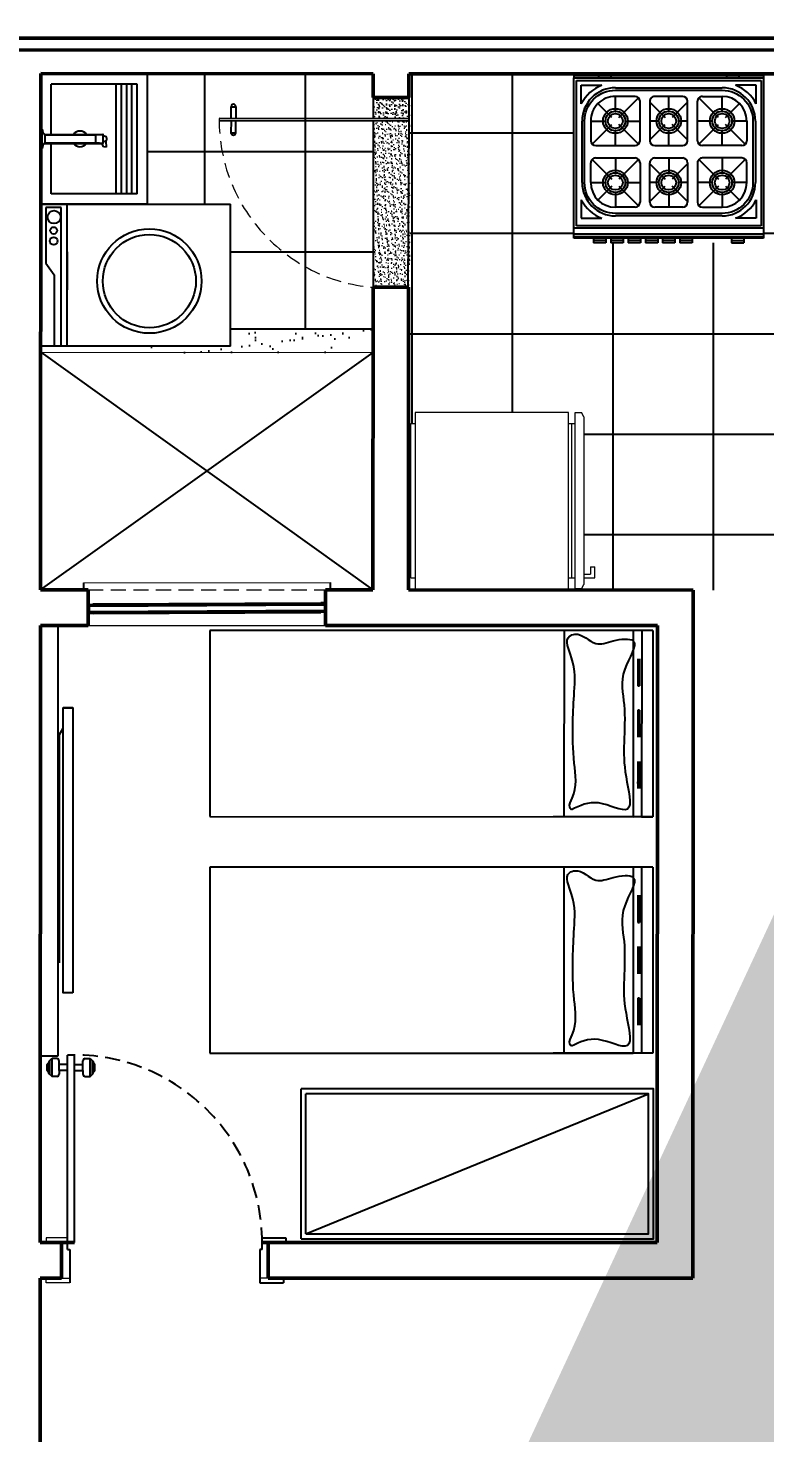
# Model space of a CAD drawing. Header units: centimetres. Extents: x -48696 to 156237, y -5617 to 29024.
# Drawn here: x 88736 to 89047, y 12716 to 13308 of the extents above; entities that cross this region are included whole.
import ezdxf

# ---------------------------------------------------------------- set-up
doc = ezdxf.new("R2010")
doc.units = ezdxf.units.CM
doc.linetypes.add('HIDDEN', pattern=[9.525, 6.35, -3.175])
for name, color, linetype in [('ACESSORIOS', 2, 'Continuous'), ('COZINHA', 2, 'Continuous'), ('Grama', 84, 'Continuous'), ('Hachuria - Moveis', 1, 'Continuous'), ('PAREDES', 5, 'Continuous'), ('Piso', 55, 'Continuous'), ('PN010', 1, 'Continuous'), ('PORTAS', 3, 'Continuous'), ('Portas-Projeção', 55, 'HIDDEN')]:
    doc.layers.add(name, color=color, linetype=linetype)
for name, color, linetype, lineweight in [('Hachura', 1, 'Continuous', 9), ('Parede Baixa', 5, 'Continuous', 50), ('Pilares Sub-solo', 7, 'Continuous', 70), ('Pisos', 55, 'Continuous', 5), ('Pisos Externos', 15, 'Continuous', 9), ('Portas - Janelas', 2, 'Continuous', 20), ('Projeção Janela', 15, 'HIDDEN', 9), ('Projeção Portas', 55, 'HIDDEN', 5)]:
    doc.layers.add(name, color=color, linetype=linetype, lineweight=lineweight)
doc.styles.add('Valéria', font='romantic.ttf', dxfattribs={"height": 10})
doc.dimstyles.new('Cota - 50', dxfattribs={"dimtxt": 10, "dimasz": 5, "dimexe": 10, "dimexo": 20, "dimgap": 5, "dimtad": 1, "dimtxsty": 'Valéria', "dimblk": 'DOT', "dimcen": 0, "dimclrd": 12, "dimclre": 12, "dimclrt": 2, "dimazin": 2, "dimtfac": 1, "dimtix": 1, "dimtmove": 0, "dimatfit": 3, "dimldrblk": 'DOT', "dimfxl": 1, "dimarcsym": 0})

# ---------------------------------------------------------------- blocks, each defined once
blk = doc.blocks.new('gel')
at = {"layer": 'Hachura'}
for p, q in [((33208.79, 7048.49), (33127.79, 7048.49)), ((33127.79, 7048.49), (33127.79, 6977.99)), ((33132.79, 7050.49), (33203.79, 7050.49)), ((33132.79, 7050.49), (33132.79, 7048.49)), ((33203.79, 7050.49), (33203.79, 7048.49)), ((33208.79, 7039.49), (33208.79, 7048.49)), ((33208.79, 6977.99), (33208.79, 7039.49)), ((33127.79, 6977.99), (33132.79, 6977.99)), ((33127.79, 6971.99), (33127.79, 6974.99)), ((33127.79, 6974.99), (33208.79, 6974.99)), ((33132.79, 6977.99), (33203.79, 6977.99)), ((33132.79, 6977.99), (33132.79, 6974.99)), ((33132.79, 6976.49), (33203.79, 6976.49)), ((33203.79, 6977.99), (33208.79, 6977.99)), ((33203.79, 6977.99), (33203.79, 6974.99)), ((33208.79, 6974.99), (33208.79, 6971.99)), ((33127.79, 6971.99), (33129.79, 6970.99)), ((33206.79, 6970.99), (33129.79, 6970.99)), ((33134.51, 6970.99), (33134.51, 6967.99)), ((33137.79, 6967.99), (33134.51, 6967.99)), ((33137.79, 6967.99), (33137.79, 6965.99)), ((33206.79, 6970.99), (33208.79, 6971.99)), ((33132.79, 6965.99), (33137.79, 6965.99))]:
    blk.add_line(p, q, dxfattribs=at)
blk.add_lwpolyline([(33132.81, 6970.99), (33132.79, 6968.99), (33132.79, 6965.99)], dxfattribs=at)
blk = doc.blocks.new('6-PL')
at = {"layer": 'COZINHA'}
h = blk.add_hatch(color=1, dxfattribs=at)
h.dxf.hatch_style = 1
h.paths.add_polyline_path([(-69, -3), (-69, -4), (-64, -4), (-64, -3)])
h.paths.add_polyline_path([(-17, -3), (-17, -4), (-12, -4), (-12, -3)])
at = {"layer": 'COZINHA', "color": 15}
for p, q in [((-79, -3), (-69, -3)), ((-79, -3), (-79, -4)), ((-64, -3), (-17, -3)), ((-12, -3), (-2, -3)), ((-2, -3), (-2, -4)), ((-76, -7), (-67.64, -7)), ((-76, -14.51), (-76, -7)), ((-5, -7), (-13.36, -7)), ((-5, -14.51), (-5, -7)), ((-76, -53.49), (-76, -61)), ((-5, -53.49), (-5, -61)), ((-76, -61), (-67.64, -61)), ((-5, -61), (-13.36, -61)), ((-2, -67.5), (-79, -67.5)), ((-2, -68.5), (-79, -68.5))]:
    blk.add_line(p, q, dxfattribs=at)
at = {"layer": 'COZINHA', "color": 1}
for p, q in [((-79, -4), (-2, -4)), ((-78, -5), (-3, -5)), ((-78, -64), (-78, -5)), ((-69, -3), (-64, -3)), ((-69, -3), (-69, -4)), ((-64, -3), (-64, -4)), ((-17, -3), (-12, -3)), ((-17, -3), (-17, -4)), ((-12, -3), (-12, -4)), ((-3, -5), (-3, -64)), ((-62.17, -8), (-18.83, -8)), ((-63.58, -20.09), (-69.24, -14.43)), ((-62.17, -17.5), (-62.17, -11.5)), ((-54.17, -11.5), (-62.17, -11.5)), ((-60.75, -20.09), (-52.75, -12.09)), ((-52.17, -29.5), (-52.17, -13.5)), ((-48.17, -13.5), (-48.17, -29.5)), ((-48.17, -13.83), (-41.91, -20.09)), ((-34.83, -11.5), (-46.17, -11.5)), ((-40.5, -17.5), (-40.5, -11.5)), ((-32.83, -13.83), (-39.09, -20.09)), ((-32.83, -29.5), (-32.83, -13.5)), ((-28.83, -29.5), (-28.83, -13.5)), ((-20.25, -20.09), (-28.25, -12.09)), ((-26.83, -11.5), (-18.83, -11.5)), ((-18.83, -17.5), (-18.83, -11.5)), ((-17.42, -20.09), (-11.76, -14.43)), ((-75.67, -46.5), (-75.67, -21.5)), ((-72.17, -21.5), (-72.17, -29.5)), ((-72.17, -21.5), (-66.17, -21.5)), ((-58.17, -21.5), (-52.17, -21.5)), ((-44.5, -21.5), (-48.17, -21.5)), ((-32.83, -21.5), (-36.5, -21.5)), ((-22.83, -21.5), (-28.83, -21.5)), ((-8.83, -21.5), (-14.83, -21.5)), ((-8.83, -21.5), (-8.83, -29.5)), ((-5.33, -21.5), (-5.33, -46.5)), ((-71.58, -30.91), (-63.58, -22.91)), ((-62.17, -31.5), (-62.17, -25.5)), ((-52.75, -30.91), (-60.75, -22.91)), ((-48.17, -29.17), (-41.91, -22.91)), ((-40.5, -31.5), (-40.5, -25.5)), ((-32.83, -29.17), (-39.09, -22.91)), ((-28.25, -30.91), (-20.25, -22.91)), ((-18.83, -31.5), (-18.83, -25.5)), ((-9.42, -30.91), (-17.42, -22.91)), ((-70.17, -31.5), (-54.17, -31.5)), ((-46.17, -31.5), (-34.83, -31.5)), ((-10.83, -31.5), (-26.83, -31.5)), ((-72.17, -46.5), (-72.17, -38.5)), ((-71.58, -37.09), (-63.58, -45.09)), ((-70.17, -36.5), (-54.17, -36.5)), ((-62.17, -36.5), (-62.17, -42.5)), ((-52.75, -37.09), (-60.75, -45.09)), ((-52.17, -38.5), (-52.17, -54.5)), ((-48.17, -54.5), (-48.17, -38.5)), ((-48.17, -38.83), (-41.91, -45.09)), ((-46.17, -36.5), (-34.83, -36.5)), ((-40.5, -36.5), (-40.5, -42.5)), ((-32.83, -38.83), (-39.09, -45.09)), ((-32.83, -38.5), (-32.83, -54.5)), ((-28.83, -38.5), (-28.83, -54.5)), ((-28.25, -37.09), (-20.25, -45.09)), ((-10.83, -36.5), (-26.83, -36.5)), ((-18.83, -36.5), (-18.83, -42.5)), ((-9.42, -37.09), (-17.42, -45.09)), ((-8.83, -46.5), (-8.83, -38.5)), ((-72.17, -46.5), (-66.17, -46.5)), ((-63.58, -47.91), (-69.24, -53.57)), ((-62.17, -50.5), (-62.17, -56.5)), ((-60.75, -47.91), (-52.75, -55.91)), ((-58.17, -46.5), (-52.17, -46.5)), ((-44.5, -46.5), (-48.17, -46.5)), ((-48.17, -54.17), (-41.91, -47.91)), ((-40.5, -50.5), (-40.5, -56.5)), ((-32.83, -54.17), (-39.09, -47.91)), ((-32.83, -46.5), (-36.5, -46.5)), ((-22.83, -46.5), (-28.83, -46.5)), ((-20.25, -47.91), (-28.25, -55.91)), ((-18.83, -50.5), (-18.83, -56.5)), ((-17.42, -47.91), (-11.76, -53.57)), ((-8.83, -46.5), (-14.83, -46.5)), ((-54.17, -56.5), (-62.17, -56.5)), ((-34.83, -56.5), (-46.17, -56.5)), ((-26.83, -56.5), (-18.83, -56.5)), ((-18.83, -60), (-62.17, -60)), ((-3, -64), (-78, -64)), ((-66, -70), (-71, -70)), ((-59, -70), (-64, -70)), ((-52, -70), (-57, -70)), ((-45, -70), (-50, -70)), ((-38, -70), (-43, -70)), ((-31, -70), (-36, -70)), ((-15, -70), (-10, -70))]:
    blk.add_line(p, q, dxfattribs=at)
at = {"layer": 'COZINHA', "color": 2}
for p, q in [((-79, -69), (-79, -4)), ((-2, -4), (-2, -69)), ((-2, -65), (-79, -65)), ((-2, -69), (-79, -69)), ((-71, -69), (-71, -71)), ((-66, -71), (-71, -71)), ((-66, -69), (-66, -71)), ((-64, -69), (-64, -71)), ((-64, -69), (-64, -71)), ((-59, -71), (-64, -71)), ((-59, -69), (-59, -71)), ((-57, -69), (-57, -71)), ((-52, -71), (-57, -71)), ((-52, -69), (-52, -71)), ((-50, -69), (-50, -71)), ((-45, -71), (-50, -71)), ((-45, -69), (-45, -71)), ((-43, -69), (-43, -71)), ((-38, -71), (-43, -71)), ((-38, -69), (-38, -71)), ((-36, -69), (-36, -71)), ((-31, -71), (-36, -71)), ((-31, -69), (-31, -71)), ((-15, -69), (-15, -71)), ((-15, -71), (-10, -71)), ((-10, -69), (-10, -71))]:
    blk.add_line(p, q, dxfattribs=at)
at = {"layer": 'COZINHA', "color": 15}
blk.add_lwpolyline([(-62.17, -59, -0.414214), (-74.67, -46.5), (-74.67, -21.5, -0.414214), (-62.17, -9), (-18.83, -9, -0.414214), (-6.33, -21.5), (-6.33, -46.5, -0.414214), (-18.83, -59)], format="xyb", close=True, dxfattribs=at)
for centre in [(-62.17, -21.5), (-40.5, -21.5), (-18.83, -21.5), (-62.17, -46.5), (-40.5, -46.5), (-18.83, -46.5)]:
    blk.add_circle(centre, 5, dxfattribs=at)
at = {"layer": 'COZINHA', "color": 1}
for centre, radius in [((-62.17, -21.5), 4), ((-62.17, -21.5), 3), ((-40.5, -21.5), 4), ((-40.5, -21.5), 3), ((-18.83, -21.5), 4), ((-18.83, -21.5), 3), ((-62.17, -46.5), 4), ((-62.17, -46.5), 3), ((-40.5, -46.5), 4), ((-40.5, -46.5), 3), ((-18.83, -46.5), 4), ((-18.83, -46.5), 3)]:
    blk.add_circle(centre, radius, dxfattribs=at)
at = {"layer": 'COZINHA', "color": 15}
for centre, start, end in [((-62.17, -21.5), 110.6935, 153.1857), ((-18.83, -21.5), 26.8143, 69.3065), ((-62.17, -46.5), 206.8143, 249.3065), ((-18.83, -46.5), 290.6935, 333.1857)]:
    blk.add_arc(centre, 15.5, start, end, dxfattribs=at)
at = {"layer": 'COZINHA', "color": 1}
for centre, radius, start, end in [((-62.17, -21.5), 13.5, 90, 180), ((-18.83, -21.5), 13.5, 0, 90), ((-62.17, -21.5), 10, 90, 180), ((-54.17, -13.5), 2, 0, 90), ((-46.17, -13.5), 2, 90, 180), ((-34.83, -13.5), 2, 0, 90), ((-26.83, -13.5), 2, 90, 180), ((-18.83, -21.5), 10, 0, 90), ((-70.17, -29.5), 2, 180, 270), ((-54.17, -29.5), 2, 270, 0), ((-46.17, -29.5), 2, 180, 270), ((-34.83, -29.5), 2, 270, 0), ((-26.83, -29.5), 2, 180, 270), ((-10.83, -29.5), 2, 270, 0), ((-70.17, -38.5), 2, 90, 180), ((-54.17, -38.5), 2, 0, 90), ((-46.17, -38.5), 2, 90, 180), ((-34.83, -38.5), 2, 0, 90), ((-26.83, -38.5), 2, 90, 180), ((-10.83, -38.5), 2, 0, 90), ((-62.17, -46.5), 13.5, 180, 270), ((-62.17, -46.5), 10, 180, 270), ((-18.83, -46.5), 13.5, 270, 0), ((-18.83, -46.5), 10, 270, 0), ((-54.17, -54.5), 2, 270, 0), ((-46.17, -54.5), 2, 180, 270), ((-34.83, -54.5), 2, 270, 0), ((-26.83, -54.5), 2, 180, 270)]:
    blk.add_arc(centre, radius, start, end, dxfattribs=at)
blk = doc.blocks.new('Fogão 6 Planta 04')
at = {"layer": 'PAREDES', "xscale": -1}
blk.add_blockref('6-PL', (340.76, 314.37), dxfattribs=at)
blk = doc.blocks.new('_Dot')
at = {"color": 0, "linetype": 'ByBlock', "lineweight": -2}
blk.add_line((-0.5, 0), (-1, 0), dxfattribs=at)
at = {"color": 0, "linetype": 'ByBlock', "const_width": 0.5}
blk.add_lwpolyline([(-0.25, 0, 1), (0.25, 0, 1)], format="xyb", close=True, dxfattribs=at)
blk = doc.blocks.new('*D1520')
at = {"color": 12, "lineweight": -2, "transparency": 16777216}
for p, q in [((88785.2, 14403.78), (88901.42, 14460.65)), ((90063.73, 12062.68), (88894.64, 14451.76)), ((89958.68, 12005.71), (90074.91, 12062.58))]:
    blk.add_line(p, q, dxfattribs=at)
at = {"layer": 'Defpoints', "color": 0, "transparency": 16777216}
for p in [(88892.44, 14456.26), (88767.23, 14394.99), (89940.72, 11996.92)]:
    blk.add_point(p, dxfattribs=at)
at = {"color": 12, "lineweight": -2, "transparency": 16777216, "xscale": 5, "yscale": 5, "zscale": 5}
for p, rotation in [((88892.44, 14456.26), 116.0746693799297), ((90065.93, 12058.19), 296.0746693799297)]:
    blk.add_blockref('_Dot', p, dxfattribs=dict(at, rotation=rotation))
at = {"color": 2, "transparency": 16777216, "insert": (89488.3, 13261.68), "char_height": 10, "attachment_point": 5, "rotation": 296.07467, "style": 'Valéria'}
blk.add_mtext('2666', dxfattribs=at)

msp = doc.modelspace()

# ---------------------------------------------------------------- hatches: boundary and pattern name
h = msp.add_hatch()
h.set_pattern_fill('GRASS2', color=74, scale=15, pattern_type=2)
h.set_pattern_definition([(360, (103476.319, -68023.644), (15, 15), [2.25, -0.45, 0.6, -0.45, 2.25, -9]), (360, (103475.569, -68023.194), (15, 15), [1.5, -1.125, 2.25, -1.125, 1.5, -7.5]), (360, (103480.819, -68017.194), (15, 15), [1.875, -0.75, 1.875, -10.5]), (360, (103473.319, -68014.194), (15, 15), [0.75, -1.5, 0.75, -12]), (90, (103474.819, -68014.194), (-15, 15), [1.35, -13.65]), (90, (103479.319, -68023.194), (-15, 15), [1.5, -13.5]), (90, (103483.069, -68017.194), (-15, 15), [1.5, -13.5]), (45, (103481.269, -68023.344), (8e-15, 15), [1.5, -19.7132034]), (135, (103477.369, -68023.344), (-15, 8e-15), [1.5, -19.7132034]), (63.434949, (103480.819, -68023.269), (8e-10, 15), [1.5, -32.0410197]), (75.9637565, (103480.069, -68023.1943), (5e-10, 15), [1.5, -60.3465844]), (75.9637565, (103483.819, -68017.1943), (5e-10, 15), [1.2, -60.6465844]), (75.9637565, (103475.119, -68014.1943), (5e-10, 15), [1.05, -60.7965844]), (104.0362435, (103478.569, -68023.1943), (-5e-10, 15), [1.5, -60.3465844]), (104.0362435, (103482.319, -68017.1943), (-5e-10, 15), [1.2, -60.6465844]), (104.0362435, (103474.519, -68014.1943), (-5e-10, 15), [1.05, -60.7965844]), (116.565051, (103477.819, -68023.269), (-6e-09, 15), [1.5, -32.041002])])
h.paths.add_polyline_path([(89280.43687, 12430.75483), (89280.43687, 12440.75483), (89246.00067, 12440.75483), (89246.00067, 12430.75483)], flags=17)
h.paths.add_polyline_path([(89279.1189, 12360.75483), (89279.1189, 12370.75483), (89246.00067, 12370.75483), (89246.00067, 12360.75483)], flags=17)
h.paths.add_polyline_path([(89278.97084, 12290.75483), (89278.97084, 12300.75483), (89246.00067, 12300.75483), (89246.00067, 12290.75483)], flags=17)
h.paths.add_polyline_path([(89278.9218, 12220.75483), (89278.9218, 12230.75483), (89246.00067, 12230.75483), (89246.00067, 12220.75483)], flags=17)
h.paths.add_polyline_path([(89279.15296, 12150.75483), (89279.15296, 12160.75483), (89246.00067, 12160.75483), (89246.00067, 12150.75483)], flags=17)
h.paths.add_polyline_path([(89281.80252, 12090.75483), (89281.80252, 12080.75483), (89245.38007, 12080.75483), (89245.38007, 12090.75483)], flags=17)
h.paths.add_polyline_path([(89456.0601, 12090.79165), (89456.0601, 12081.50706), (89505.72097, 12081.50706), (89505.72097, 12090.79165)], flags=17)
h.paths.add_polyline_path([(89458.88747, 12150.75483), (89458.88747, 12160.5922), (89505.33439, 12160.5922), (89505.33439, 12150.75483)], flags=17)
h.paths.add_polyline_path([(89459.52175, 12220.5922), (89459.52175, 12231.87084), (89505.17351, 12231.87084), (89505.17351, 12220.5922)], flags=17)
h.paths.add_polyline_path([(89459.57152, 12291.87084), (89459.57152, 12301.94935), (89505.22261, 12301.94935), (89505.22261, 12291.87084)], flags=17)
h.paths.add_polyline_path([(89459.58694, 12361.94935), (89459.58694, 12370.75483), (89505.62487, 12370.75483), (89505.62487, 12361.94935)], flags=17)
h.paths.add_polyline_path([(89459.25563, 12430.75483), (89459.25563, 12440.65191), (89506.97521, 12440.65191), (89506.97521, 12430.75483)], flags=17)
h.paths.add_polyline_path([(89683.62005, 12089.93947), (89683.62005, 12079.93947), (89752.86926, 12079.93947), (89752.86926, 12089.93947)], flags=17)
h.paths.add_polyline_path([(89685.27742, 12159.93947), (89685.27742, 12149.93947), (89752.98153, 12149.93947), (89752.98153, 12159.93947)], flags=17)
h.paths.add_polyline_path([(89685.77218, 12229.93947), (89685.77218, 12219.93947), (89753.0938, 12219.93947), (89753.0938, 12229.93947)], flags=17)
h.paths.add_polyline_path([(89685.82107, 12299.93947), (89685.82107, 12289.93947), (89754.22021, 12289.93947), (89754.22021, 12299.93947)], flags=17)
h.paths.add_polyline_path([(89685.77463, 12370.07481), (89685.77463, 12359.93947), (89753.31834, 12359.93947), (89753.31834, 12370.07481)], flags=17)
h.paths.add_polyline_path([(89719.78879, 12440.93928), (89719.78879, 12429.93928), (89685.23134, 12429.93928), (89685.23134, 12440.93928)], flags=17)
edge = h.paths.add_edge_path()
edge.add_line((88740.86032, 12270.26413), (88740.68262, 11965.59327))
edge.add_line((88740.68262, 11965.59327), (89126.82176, 11977.28268))
edge.add_line((89126.82176, 11977.28268), (89126.76163, 12269.72123))
edge.add_line((89126.76163, 12269.72123), (88740.85995, 12269.64188))
edge.add_line((89222.09058, 13304.11184), (89222.0375, 13121.57374))
edge.add_line((89222.0375, 13121.57374), (89312.09058, 13121.54755))
edge.add_line((89312.09058, 13121.54755), (89312.09058, 12874.88854))
edge.add_line((89312.09058, 12874.88854), (89447.16489, 12874.88854))
edge.add_line((89447.16489, 12874.88854), (89447.16489, 12510.75483))
edge.add_line((89447.16489, 12510.75483), (89246.00067, 12510.75483))
edge.add_line((89246.00067, 12510.75483), (89245.99484, 12500.75483))
edge.add_line((89245.99484, 12500.75483), (89312.66297, 12500.75483))
edge.add_line((89312.66297, 12500.75483), (89313.00072, 12503.05101))
edge.add_line((89313.00072, 12503.05101), (89317.96242, 12505.15301))
edge.add_line((89317.96242, 12505.15301), (89317.96242, 12500.75483))
edge.add_line((89317.96242, 12500.75483), (89333.17339, 12501.29726))
edge.add_line((89333.17339, 12501.29726), (89352.48617, 12504.07541))
edge.add_line((89352.48617, 12504.07541), (89365.7654, 12504.70692))
edge.add_line((89365.7654, 12504.70692), (89376.10764, 12504.38828))
edge.add_line((89376.10764, 12504.38828), (89386.96522, 12503.70443))
edge.add_line((89386.96522, 12503.70443), (89396.5511, 12503.10066))
edge.add_line((89396.5511, 12503.10066), (89410.17953, 12500.65191))
edge.add_line((89410.17953, 12500.65191), (89421.67866, 12500.65191))
edge.add_line((89421.67866, 12500.65191), (89422.22705, 12504.38096))
edge.add_line((89422.22705, 12504.38096), (89426.49576, 12503.14618))
edge.add_line((89426.49576, 12503.14618), (89427.27607, 12500.19941))
edge.add_line((89427.27607, 12500.19941), (89610.17953, 12500.65191))
edge.add_line((89610.17953, 12500.65191), (89610.00275, 12497.84508))
edge.add_line((89610.00275, 12497.84508), (89647.62231, 12492.5779))
edge.add_line((89647.62231, 12492.5779), (89648.46672, 12498.31992))
edge.add_line((89648.46672, 12498.31992), (89652.73543, 12497.08514))
edge.add_line((89652.73543, 12497.08514), (89654.29606, 12491.1916))
edge.add_line((89654.29606, 12491.1916), (89661.35997, 12488.332))
edge.add_line((89661.35997, 12488.332), (89661.35649, 12497.00348))
edge.add_line((89661.35649, 12497.00348), (89693.28374, 12497.01627))
edge.add_line((89693.28374, 12497.01627), (89310.49673, 13303.77824))
edge.add_line((89310.49673, 13303.77824), (89222.09058, 13304.0973))
edge.add_line((89245.86009, 12269.73464), (89226.82629, 12269.72124))
edge.add_line((89226.82629, 12269.72124), (89226.82629, 12011.32984))
edge.add_line((89226.82629, 12011.32984), (89753.76365, 12010.26812))
edge.add_line((89753.76365, 12010.26812), (89753.76365, 11996.26179))
edge.add_line((89753.76365, 11996.26179), (89927.48199, 12001.52069))
edge.add_line((89927.48199, 12001.52069), (89753.33442, 12369.96645))
edge.add_line((89753.33442, 12369.96645), (89752.77303, 12019.94105))
edge.add_line((89752.77303, 12019.94105), (89653.76365, 12019.94105))
edge.add_line((89653.76365, 12019.94105), (89653.76365, 12034.78196))
edge.add_line((89653.76365, 12034.78196), (89616.36953, 12027.06818))
edge.add_line((89616.36953, 12027.06818), (89594.57193, 12026.02632))
edge.add_line((89594.57193, 12026.02632), (89594.89605, 12020.19426))
edge.add_line((89594.89605, 12020.19426), (89394.89605, 12020.19426))
edge.add_line((89394.89605, 12020.19426), (89394.89605, 12034.00669))
edge.add_line((89394.89605, 12034.00669), (89368.33225, 12032.08736))
edge.add_line((89368.33225, 12032.08736), (89345.38007, 12033.69833))
edge.add_line((89345.38007, 12033.69833), (89345.38007, 12020.59445))
edge.add_line((89345.38007, 12020.59445), (89245.38007, 12020.75483))
edge.add_line((89245.38007, 12020.75483), (89245.20487, 12269.73418))
h = msp.add_hatch()
h.set_pattern_fill('AR-SAND', color=34, scale=0.25)
h.set_pattern_definition([(37.5, (98126.546, 818.291), (-0.400008, 12.235331), [0, -9.652, 0, -10.795, 0, -10.31875]), (7.5, (98126.546, 818.291), (11.238082, 17.920628), [0, -5.207, 0, -8.6995, 0, -3.33375]), (327.5, (98118.736, 818.291), (19.774809, 0.0359296), [0, -3.175, 0, -11.43, 0, -14.9225]), (317.5, (98118.736, 818.291), (19.088911, 5.573233), [0, -1.5875, 0, -7.493, 0, -8.5725])])
h.paths.add_polyline_path([(88881.40304, 13181.72015), (88821.40271, 13181.75515), (88821.40271, 13174.3704), (88741.38764, 13174.3704), (88741.38615, 13171.80934), (88741.39668, 13171.80181), (88881.39721, 13171.72015)])
at = {"layer": 'Piso'}
h = msp.add_hatch(dxfattribs=at)
h.set_pattern_fill('ANSI37', color=256, scale=13.333333, angle=45)
h.set_pattern_definition([(90, (104600.872, 683.397), (-42.33333, 3e-14), []), (180, (104600.872, 683.397), (-3e-14, -42.33333), [])])
edge = h.paths.add_edge_path()
edge.add_line((88881.47306, 13288.72013), (88786.43864, 13289.23707))
edge.add_line((88786.43864, 13289.23707), (88786.43864, 13234.23707))
edge.add_line((88786.43864, 13234.23707), (88821.40271, 13234.23707))
edge.add_line((88821.40271, 13234.23707), (88821.40271, 13181.75515))
edge.add_line((88821.40271, 13181.75515), (88881.41065, 13181.72015))
edge.add_line((88881.41065, 13181.72015), (88881.99266, 13288.7173))
h = msp.add_hatch(dxfattribs=at)
h.set_pattern_fill('ANSI37', color=256, scale=13.333333, angle=45)
h.set_pattern_definition([(90, (98126.546, 818.29), (-42.33333, 3e-14), []), (180, (98126.546, 818.29), (-3e-14, -42.33333), [])])
h.paths.add_polyline_path([(88966.06308, 13288.47413), (88896.47334, 13289.19199), (88897.35846, 13141.85615), (88899.19179, 13141.85615), (88899.19179, 13146.43948), (88970.23346, 13146.43948), (88970.23346, 13078.34471), (88972.98346, 13078.34471), (88972.98346, 13081.35615), (88975.64573, 13081.35615), (88974.81679, 13076.77281), (88970.23346, 13076.77281), (88970.23346, 13072.18948), (89016.3383, 13071.63355), (89097.09058, 13071.63355), (89097.09058, 13239.13365), (89045.98908, 13239.14851), (89045.98908, 13219.96613), (89037.68508, 13219.96613), (89037.68508, 13217.89013), (88974.36708, 13217.89013), (88974.36708, 13219.96613), (88966.06308, 13219.96613)])
at = {"layer": 'Pisos Externos'}
h = msp.add_hatch(dxfattribs=at)
h.set_pattern_fill('AR-SAND', color=256, scale=0.05, angle=495)
h.set_pattern_definition([(172.5, (24550.6602, 7372.5743), (-1.673767446, -1.786906744), [0, -1.9304, 0, -2.159, 0, -2.06375]), (142.5, (24550.6602, 7372.5743), (-4.12366426, -0.94505464), [0, -1.0414, 0, -1.7399, 0, -0.66675]), (102.5, (24551.7648, 7371.4697), (-2.80166156, 2.79149913), [0, -0.635, 0, -2.286, 0, -2.9845]), (92.5, (24551.7648, 7371.4697), (-3.4877539, 1.91140555), [0, -0.3175, 0, -1.4986, 0, -1.7145])])
h.paths.add_polyline_path([(88881.91387, 13270.26898), (88896.91386, 13270.25148), (88896.921, 13276.36586, 0.215250437), (88889.42495, 13279.76022), (88881.92496, 13279.76897)])
h.paths.add_polyline_path([(88896.921, 13276.36586), (88896.92495, 13279.75148), (88889.42495, 13279.76022, -0.215250437)], flags=17)
h.paths.add_polyline_path([(88896.27206, 13199.87376), (88896.56703, 13269.25189), (88896.9127, 13269.25148), (88896.83177, 13199.87311)])
h = msp.add_hatch(dxfattribs=at)
h.set_pattern_fill('AR-SAND', color=256, scale=0.05, angle=495)
h.set_pattern_definition([(172.5, (76903.483, -3707.681), (-1.67376745, -1.78690674), [0, -1.9304, 0, -2.159, 0, -2.06375]), (142.5, (76903.483, -3707.681), (-4.12366426, -0.94505464), [0, -1.0414, 0, -1.7399, 0, -0.66675]), (102.5, (76904.5876, -3708.7855), (-2.80166156, 2.79149913), [0, -0.635, 0, -2.286, 0, -2.9845]), (92.5, (76904.5876, -3708.7855), (-3.4877539, 1.91140555), [0, -0.3175, 0, -1.4986, 0, -1.7145])])
h.paths.add_polyline_path([(88881.27219, 13199.93754), (88881.56681, 13269.23189), (88896.56687, 13269.21439), (88896.27206, 13199.87376)])

# ---------------------------------------------------------------- linework, layer by layer
at = {"color": 1}
for p, q in [((88773.23864, 13238.63707), (88773.23864, 13284.83707)), ((88775.43864, 13238.63707), (88775.43864, 13284.83707)), ((88777.63864, 13238.63707), (88777.63864, 13284.83707)), ((88779.83864, 13238.63707), (88779.83864, 13284.83707)), ((88741.98864, 13265.86207), (88741.43864, 13265.86207)), ((88741.98864, 13257.61207), (88741.98864, 13265.86207)), ((88742.87671, 13263.64007), (88767.54907, 13263.64007)), ((88743.08864, 13263.38707), (88743.08864, 13260.08707)), ((88743.08864, 13263.38707), (88764.53864, 13263.38707)), ((88743.08864, 13260.08707), (88764.53864, 13260.08707)), ((88764.53864, 13263.18362), (88764.53864, 13260.29051)), ((88764.74147, 13263.40295), (88767.61983, 13263.62838)), ((88767.61983, 13259.84575), (88764.74147, 13260.07118)), ((88767.76907, 13260.05407), (88767.76907, 13263.42007)), ((88768.98737, 13262.54917), (88767.76907, 13263.04233)), ((88768.99844, 13260.89918), (88767.76907, 13260.41212)), ((88768.81295, 13260.80771), (88768.92975, 13258.2878)), ((88742.87675, 13259.83407), (88767.54907, 13259.83407)), ((88767.87858, 13258.33446), (88767.2988, 13259.83407)), ((88768.92975, 13258.2878), (88767.87858, 13258.33446))]:
    msp.add_line(p, q, dxfattribs=at)
msp.add_line((88754.92658, 13021.92003), (88750.90064, 13021.92003))
for points in [[(88768.9953, 13260.91207, 0.236739444), (88769.07238, 13260.95073, 0.085519777), (88769.17557, 13261.1537, 0.043127161), (88769.22867, 13261.3986, 0.031837447), (88769.25024, 13261.73707, 0.031837447), (88769.22867, 13262.07553, 0.043127161), (88769.17557, 13262.32043, 0.085519777), (88769.07238, 13262.5234, 0.236739444), (88768.9953, 13262.56207, 0.159785222), (88768.93835, 13262.54339)], [(88768.96615, 13260.91659, 0.077146353), (88768.9953, 13260.91207)]]:
    msp.add_lwpolyline(points, format="xyb", dxfattribs=at)
for centre, radius, start, end in [((88746.30999, 13266.30072), 4.34355, 185.79617101, 222.12880694), ((88746.31138, 13257.17279), 4.345, 137.877446, 174.19757605), ((88757.93864, 13261.73707), 3.3, 35.21643363, 144.78356637), ((88764.75864, 13263.18362), 0.22, 94.47813565, 180), ((88764.75864, 13260.29051), 0.22, 180, 265.52186435), ((88767.54907, 13263.42007), 0.22, 0, 90), ((88767.54907, 13260.05407), 0.22, 270, 0), ((88757.93864, 13261.73707), 3.3, 215.21643363, 324.78356637)]:
    msp.add_arc(centre, radius, start, end, dxfattribs=at)
at = {"layer": 'ACESSORIOS'}
for p, q in [((88741.43864, 13234.23707), (88741.45464, 13289.23707)), ((88741.45464, 13289.23707), (88786.43864, 13289.23707)), ((88745.83864, 13263.64007), (88745.83864, 13284.83707)), ((88782.03864, 13284.83707), (88745.83864, 13284.83707)), ((88782.03864, 13238.63707), (88782.03864, 13284.83707)), ((88786.43864, 13234.23707), (88786.43864, 13289.23707)), ((88881.47044, 13279.20074), (88881.46957, 13270.23201)), ((88881.46948, 13269.23201), (88881.42863, 13199.20075)), ((88745.83864, 13238.63707), (88745.83864, 13259.83407)), ((88782.03864, 13238.63707), (88745.83864, 13238.63707)), ((88786.43864, 13234.23707), (88741.43864, 13234.23707)), ((88759.37533, 13074.7131), (88759.37595, 13071.7131)), ((88863.37533, 13074.73448), (88863.37595, 13071.73448)), ((88748.56882, 13056.62973), (88748.56882, 12875.1913)), ((88748.56882, 12875.1913), (88740.97196, 12875.19573))]:
    msp.add_line(p, q, dxfattribs=at)
at = {"layer": 'COZINHA', "color": 2, "ltscale": 0.1}
for p, q in [((88741.43864, 13234.23707), (88821.40271, 13234.23707)), ((88741.43864, 13174.3704), (88741.43864, 13234.23707)), ((88743.55457, 13232.8141), (88743.55457, 13209.38857)), ((88749.95694, 13232.8141), (88743.55457, 13232.8141)), ((88749.95694, 13174.3704), (88749.95694, 13232.8141)), ((88752.52271, 13174.3704), (88752.52271, 13234.23707)), ((88821.40271, 13174.3704), (88821.40271, 13234.23707)), ((88743.55457, 13209.38857), (88747.03014, 13204.44732)), ((88747.03014, 13204.44732), (88747.03014, 13174.3704)), ((88821.40271, 13174.3704), (88741.43864, 13174.3704))]:
    msp.add_line(p, q, dxfattribs=at)
at = {"layer": 'COZINHA', "color": 1, "ltscale": 0.1}
for centre, radius in [((88747.03014, 13228.78782), 2.74388), ((88746.84722, 13223.11452), 1.46412), ((88746.84722, 13218.72216), 1.64635), ((88787.16143, 13201.80373), 22.00051)]:
    msp.add_circle(centre, radius, dxfattribs=at)
at = {"layer": 'COZINHA', "color": 2, "ltscale": 0.1}
msp.add_circle((88787.16143, 13201.80373), 19.62247, dxfattribs=at)
at = {"layer": 'Grama'}
msp.add_line((88821.40271, 13181.75515), (88881.44379, 13181.72013), dxfattribs=at)
at = {"layer": 'Hachura'}
for p, q in [((88761.37718, 13065.73989), (88763.40432, 13065.7499)), ((88761.90681, 13065.2425), (88763.40679, 13065.24991)), ((88761.90681, 13065.2425), (88761.92163, 13062.24253)), ((88761.90928, 13064.7425), (88860.90807, 13065.23168)), ((88761.378, 13061.73984), (88763.42409, 13061.74995)), ((88761.91916, 13062.74253), (88860.91795, 13063.2317)), ((88761.92163, 13062.24253), (88763.42162, 13062.24995))]:
    msp.add_line(p, q, dxfattribs=at)
at = {"layer": 'Hachuria - Moveis'}
for p, q in [((88861.38763, 13066.23406), (88859.40315, 13066.22425)), ((88860.9056, 13065.73167), (88859.40562, 13065.72426)), ((88860.9056, 13065.73167), (88860.92043, 13062.73171)), ((88860.92043, 13062.73171), (88859.42044, 13062.7243)), ((88861.3779, 13062.23396), (88859.42291, 13062.2243)), ((88812.61596, 13054.56225), (88812.59568, 12976.16225)), ((88999.27247, 13054.51403), (88812.61596, 13054.56225)), ((88962.013, 12976.12374), (88962.03098, 13054.52365)), ((88991.09133, 13054.5166), (88991.08121, 12976.1166)), ((88994.61443, 13054.51569), (88994.6043, 12976.11569)), ((88999.27247, 13054.5147), (88999.26235, 12976.1147)), ((88993.03649, 13042.70485), (88993.03501, 13031.23987)), ((88993.69496, 13042.70476), (88993.69348, 13031.23979)), ((88993.03369, 13021.04884), (88993.03221, 13009.58386)), ((88993.69216, 13021.04875), (88993.69068, 13009.58378)), ((88993.0309, 12999.3929), (88993.02942, 12987.92792)), ((88993.68936, 12999.39281), (88993.68788, 12987.92784)), ((88812.59568, 12976.16225), (88991.08121, 12976.11615)), ((88999.26235, 12976.1147), (88957.26235, 12976.12012)), ((88994.6043, 12976.11569), (88991.08121, 12976.1166)), ((88994.6043, 12976.11569), (88999.26235, 12976.1147)), ((88812.60309, 12954.88427), (88812.58281, 12876.48427)), ((88999.2596, 12954.83605), (88812.60309, 12954.88427)), ((88962.00013, 12876.44576), (88962.01811, 12954.84567)), ((88991.07846, 12954.83862), (88991.06833, 12876.43862)), ((88994.60155, 12954.83771), (88994.59143, 12876.43771)), ((88999.2596, 12954.83672), (88999.24947, 12876.43672)), ((88993.02362, 12943.02687), (88993.02214, 12931.56189)), ((88993.68208, 12943.02678), (88993.6806, 12931.56181)), ((88993.02082, 12921.37086), (88993.01934, 12909.90588)), ((88993.67929, 12921.37077), (88993.6778, 12909.9058)), ((88993.01802, 12899.71492), (88993.01654, 12888.24994)), ((88993.67649, 12899.71483), (88993.67501, 12888.24985)), ((88812.58281, 12876.48427), (88991.06833, 12876.43817)), ((88999.24947, 12876.43672), (88957.24947, 12876.44214))]:
    msp.add_line(p, q, dxfattribs=at)
for points in [[(88993.03501, 13031.23987), (88993.69348, 13031.23979)], [(88993.69216, 13021.04875), (88993.03369, 13021.04884)], [(88993.22399, 12990.41492), (88992.56552, 12990.415)], [(88993.02214, 12931.56189), (88993.6806, 12931.56181)], [(88993.67649, 12899.71483), (88993.01802, 12899.71492)], [(88851.15224, 12798.30007), (88999.55867, 12798.30007), (88999.55867, 12861.50007), (88851.15224, 12861.50007)], [(88853.15224, 12800.40673), (88997.45201, 12800.40673), (88997.45201, 12859.3934), (88853.15224, 12859.3934)]]:
    msp.add_lwpolyline(points, dxfattribs=at)
for points in [[(88965.05397, 12979.05965), (88976.40271, 12981.89225), (88988.60122, 12979.33997), (88988.03553, 12992.94502), (88987.18621, 13007.40064), (88987.18826, 13023.27342), (88987.47393, 13038.29562), (88991.09077, 13050.19995), (88982.65282, 13050.20104), (88975.27647, 13049.0681), (88966.48216, 13053.03765), (88964.21223, 13052.18741), (88965.06224, 13043.11702), (88966.19528, 13028.66136), (88965.62622, 13016.19035), (88966.1914, 12998.61688), (88965.33832, 12983.87811), (88964.37584, 12980.0843), (88965.05397, 12979.05965)], [(88965.04109, 12879.38166), (88976.38983, 12882.21427), (88988.58835, 12879.66199), (88988.02265, 12893.26704), (88987.17334, 12907.72266), (88987.17539, 12923.59544), (88987.46106, 12938.61764), (88991.0779, 12950.52197), (88982.63994, 12950.52306), (88975.2636, 12949.39012), (88966.46928, 12953.35967), (88964.19936, 12952.50943), (88965.04937, 12943.43904), (88966.18241, 12928.98338), (88965.61334, 12916.51237), (88966.17853, 12898.9389), (88965.32544, 12884.20013), (88964.36296, 12880.40632), (88965.04109, 12879.38166)]]:
    msp.add_spline(points, degree=3, dxfattribs=at)
at = {"layer": 'Parede Baixa'}
for p, q in [((87949.35064, 13304.46555), (89172.09058, 13304.10999)), ((87949.35064, 13299.46555), (89172.09058, 13299.10999)), ((88741.32776, 13071.71352), (88741.45464, 13289.23707)), ((88741.45464, 13289.23707), (88881.4628, 13289.19635)), ((88881.46751, 13279.19635), (88881.47334, 13289.19635)), ((88896.46751, 13279.19199), (88896.47334, 13289.19199)), ((88896.47334, 13289.19199), (89157.09058, 13289.1162)), ((88881.46751, 13279.19635), (88896.47043, 13279.19199)), ((88881.34647, 13071.67281), (88881.42085, 13199.19636)), ((88881.42085, 13199.19636), (88896.44717, 13199.19199)), ((88896.34647, 13071.66845), (88896.42085, 13199.192)), ((88741.32776, 13071.71352), (88761.37595, 13071.70769)), ((88761.37595, 13071.71351), (88761.37595, 13056.70769)), ((88861.37595, 13071.71351), (88861.37595, 13056.67861)), ((88861.37595, 13071.67861), (88881.37595, 13071.6728)), ((88861.37595, 13071.67861), (88881.34647, 13071.67281)), ((88896.34647, 13071.66845), (89016.3383, 13071.63355)), ((89016.16916, 12781.63359), (89016.3383, 13071.63355)), ((88741.16737, 12796.71356), (88741.31902, 13056.71352)), ((88741.31902, 13056.71352), (88761.37595, 13056.70769)), ((88861.37595, 13056.67861), (89001.32956, 13056.63792)), ((89001.17791, 12796.63795), (89001.32956, 13056.63792)), ((88741.16737, 12796.71356), (88755.66327, 12796.70934)), ((88750.16618, 12796.68564), (88750.16183, 12781.71094)), ((88834.66327, 12796.68637), (89001.17791, 12796.63795)), ((88837.16618, 12796.68564), (88837.16182, 12781.68564)), ((88741.04662, 12589.6883), (88741.15862, 12781.71356)), ((88741.15862, 12781.71356), (88750.16183, 12781.71094)), ((88837.16182, 12781.68564), (89016.16916, 12781.63359))]:
    msp.add_line(p, q, dxfattribs=at)
at = {"layer": 'Piso'}
for p, q in [((88741.3383, 13071.71352), (88881.40482, 13171.72015)), ((88741.39668, 13171.80181), (88881.37595, 13071.6728)), ((88763.40432, 13065.7499), (88859.40315, 13066.22425)), ((88763.40679, 13065.24991), (88859.40562, 13065.72426)), ((88763.42162, 13062.24995), (88859.42044, 13062.7243)), ((88763.42409, 13061.74995), (88859.42291, 13062.2243)), ((88853.15224, 12800.40673), (88997.45201, 12859.3934))]:
    msp.add_line(p, q, dxfattribs=at)
at = {"layer": 'Pisos'}
msp.add_line((88741.39664, 13171.80181), (88881.40482, 13171.72015), dxfattribs=at)
at = {"layer": 'PN010'}
for p, q in [((88896.46234, 13279.19199), (88896.45187, 13270.21453)), ((88821.56808, 13270.30188), (88821.57392, 13275.30188)), ((88821.57392, 13275.30188), (88823.57391, 13275.29954)), ((88823.57391, 13275.29954), (88823.56808, 13270.29955)), ((88896.56687, 13269.21439), (88816.56692, 13269.30771)), ((88896.56803, 13270.21439), (88816.56809, 13270.30771)), ((88821.56692, 13269.30188), (88821.56108, 13264.30189)), ((88823.56108, 13264.29955), (88823.56692, 13269.29955)), ((88896.4507, 13269.21453), (88896.0611, 13199.19221)), ((88896.56803, 13270.21439), (88896.56687, 13269.21439)), ((88821.56108, 13264.30189), (88823.56108, 13264.29955)), ((88752.5607, 13214.17698), (88752.5607, 13198.17698)), ((88749.24291, 13010.68211), (88750.90064, 13013.39749)), ((88749.24291, 12914.5739), (88749.24291, 13010.68211)), ((88851.15224, 12798.30007), (88851.15224, 12861.50007)), ((88853.15224, 12800.40673), (88853.15224, 12859.3934))]:
    msp.add_line(p, q, dxfattribs=at)
msp.add_lwpolyline([(88754.92658, 12901.92003), (88750.90064, 12901.92003), (88750.90064, 13021.92003), (88754.92658, 13021.92003)], close=True, dxfattribs=at)
for centre, start, end in [((88822.57392, 13275.30071), 359.93316414, 179.93316414), ((88822.56108, 13264.30072), 179.93316414, 359.93316414)]:
    msp.add_arc(centre, 1, start, end, dxfattribs=at)
at = {"layer": 'PORTAS', "color": 2, "linetype": 'Continuous'}
for p, q in [((88752.66327, 12796.68564), (88752.66327, 12875.68564)), ((88755.66327, 12875.68564), (88752.66327, 12875.68564)), ((88755.66327, 12796.68564), (88755.66327, 12875.68564)), ((88744.16327, 12869.18564), (88744.16327, 12871.68564)), ((88745.01683, 12873.0392), (88744.66327, 12872.18564)), ((88744.66327, 12868.68564), (88744.66327, 12872.18564)), ((88745.92204, 12874.10185), (88744.77559, 12872.95541)), ((88746.16327, 12874.18564), (88745.01683, 12873.0392)), ((88745.16327, 12867.68564), (88745.16327, 12873.18564)), ((88746.16327, 12866.68564), (88746.16327, 12874.18564)), ((88748.16327, 12874.18564), (88746.16327, 12874.18564)), ((88749.16327, 12871.68564), (88749.16327, 12873.18564)), ((88752.66327, 12871.68564), (88749.16327, 12871.68564)), ((88749.16327, 12869.18564), (88749.16327, 12871.68564)), ((88755.66327, 12871.68564), (88759.16327, 12871.68564)), ((88759.16327, 12871.68564), (88759.16327, 12873.18564)), ((88759.16327, 12869.18564), (88759.16327, 12871.68564)), ((88760.16327, 12874.18564), (88762.16327, 12874.18564)), ((88762.16327, 12866.68564), (88762.16327, 12874.18564)), ((88762.16327, 12874.18564), (88763.30972, 12873.0392)), ((88763.16327, 12867.68564), (88763.16327, 12873.18564)), ((88763.30972, 12873.0392), (88763.66327, 12872.18564)), ((88763.66327, 12868.68564), (88763.66327, 12872.18564)), ((88764.16327, 12869.18564), (88764.16327, 12871.68564)), ((88745.01683, 12867.83209), (88744.66327, 12868.68564)), ((88746.16327, 12866.68564), (88745.01683, 12867.83209)), ((88746.09538, 12866.75353), (88746.16327, 12866.82142)), ((88748.16327, 12866.68564), (88746.16327, 12866.68564)), ((88749.16327, 12869.18564), (88749.16327, 12867.68564)), ((88752.66327, 12869.18564), (88749.16327, 12869.18564)), ((88755.66327, 12869.18564), (88759.16327, 12869.18564)), ((88759.16327, 12869.18564), (88759.16327, 12867.68564)), ((88760.16327, 12866.68564), (88762.16327, 12866.68564)), ((88762.16327, 12866.68564), (88763.30972, 12867.83209)), ((88762.23116, 12866.75353), (88762.16327, 12866.82142)), ((88763.30972, 12867.83209), (88763.66327, 12868.68564)), ((88834.66327, 12798.68564), (88844.66327, 12798.68564)), ((88834.66327, 12793.68564), (88834.66327, 12798.68564)), ((88844.66327, 12798.68564), (88844.66327, 12796.68564)), ((88752.66327, 12793.68564), (88752.66327, 12796.68564)), ((88755.66327, 12796.68564), (88752.66327, 12796.68564)), ((88752.66327, 12793.68564), (88753.66327, 12793.68564)), ((88753.66327, 12793.68564), (88753.66327, 12779.71094)), ((88833.66327, 12793.68564), (88833.66327, 12779.68564)), ((88834.66327, 12793.68564), (88833.66327, 12793.68564)), ((88843.66182, 12781.68564), (88843.66182, 12779.68564)), ((88833.66182, 12779.68564), (88843.66182, 12779.68564))]:
    msp.add_line(p, q, dxfattribs=at)
for centre, radius, start, end in [((88744.66327, 12871.68564), 0.5, 90, 180), ((88748.16327, 12873.18564), 1, 0, 90), ((88760.16327, 12873.18564), 1, 90, 180), ((88763.66327, 12871.68564), 0.5, 0, 90), ((88744.66327, 12869.18564), 0.5, 180, 270), ((88748.16327, 12867.68564), 1, 270, 0), ((88760.16327, 12867.68564), 1, 180, 270), ((88763.66327, 12869.18564), 0.5, 270, 0)]:
    msp.add_arc(centre, radius, start, end, dxfattribs=at)
at = {"layer": 'Portas - Janelas'}
for p, q in [((88759.37533, 13074.7131), (88863.37533, 13074.73448)), ((88761.37903, 13056.71351), (88861.37903, 13056.73407)), ((88743.67112, 12798.68564), (88743.67054, 12796.68753)), ((88750.16327, 12796.68564), (88752.66327, 12796.68564)), ((88837.16327, 12796.68564), (88834.66327, 12796.68564)), ((88743.66327, 12779.71094), (88743.66385, 12781.71283)), ((88750.16183, 12781.71094), (88753.66327, 12781.71094)), ((88837.16182, 12781.68564), (88833.66182, 12781.68564))]:
    msp.add_line(p, q, dxfattribs=at)
at = {"layer": 'Portas - Janelas', "color": 2, "linetype": 'Continuous'}
for p, q in [((88752.66327, 12798.68564), (88743.67112, 12798.68564)), ((88753.66327, 12779.71094), (88743.66327, 12779.71094))]:
    msp.add_line(p, q, dxfattribs=at)
at = {"layer": 'Portas-Projeção'}
msp.add_arc((88755.66327, 12796.68564), 79, 0, 90, dxfattribs=at)
at = {"layer": 'Projeção Janela'}
msp.add_line((88761.37595, 13071.71351), (88861.37595, 13071.73407), dxfattribs=at)
at = {"layer": 'Projeção Portas'}
msp.add_arc((88887.36102, 13269.72513), 70.79533, 179.52850287, 264.98426459, dxfattribs=at)

# ---------------------------------------------------------------- block references
at = {"layer": 'Parede Baixa', "xscale": -1.038, "yscale": 1.038, "zscale": 1.038}
msp.add_blockref('Fogão 6 Planta 04', (89401.77665, 12965.26697), dxfattribs=at)
at = {"layer": 'Pilares Sub-solo', "xscale": 0.9166666666666667, "yscale": 0.9166666666666667, "zscale": 0.9166666666666667, "rotation": 90}
msp.add_blockref('gel', (95360.309, -17294.95177), dxfattribs=at)

# ---------------------------------------------------------------- dimensions: what is measured, and where the dimension line sits
dim = msp.add_aligned_dim(p1=(89940.71772, 11996.91907), p2=(88767.23138, 14394.98563), distance=-139.3961, text='2666', dimstyle='Cota - 50', override={"dimtxsty": 'Valéria'})
dim.commit()
dim.dimension.update_dxf_attribs({"geometry": '*D1520', "text_midpoint": (89488.29829, 13261.68325)})

doc.saveas('drawing.dxf')
